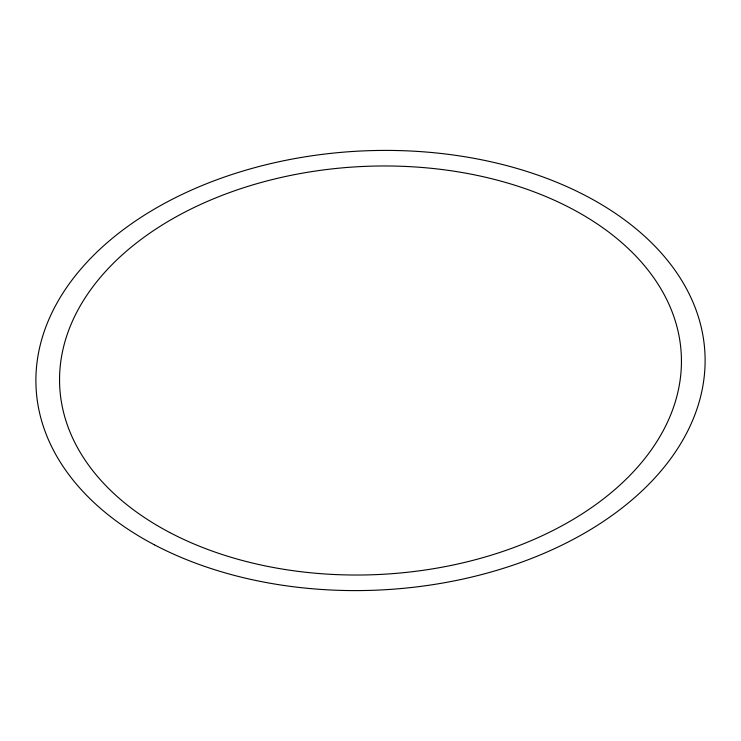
<?xml version="1.0" encoding="UTF-8"?>
<svg xmlns="http://www.w3.org/2000/svg" width="741" height="741" viewBox="0 0 741 741"><rect width="100%" height="100%" fill="white"/><g stroke="black" fill="none" stroke-linecap="round" stroke-linejoin="round"><path stroke-width="1.11" d="M154.387 544.802A334.867 219.697 -3 0 0 699.791 399.732A334.867 219.697 -3 0 0 257.322 166.966A334.867 219.697 -3 0 0 154.387 544.802M169.67 532.473A311.183 204.155 -3 0 0 676.496 397.667A311.183 204.155 -3 0 0 265.324 181.36A311.183 204.155 -3 0 0 169.67 532.473"/></g></svg>
